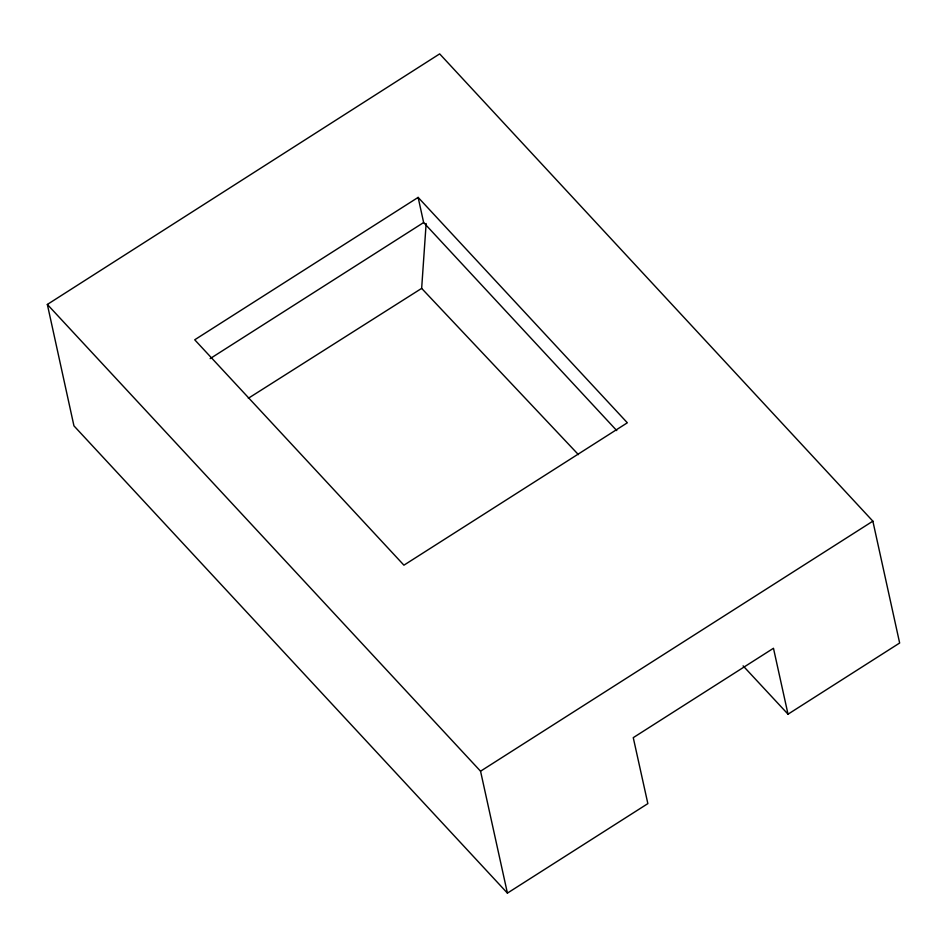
<?xml version="1.0" encoding="UTF-8"?>
<svg xmlns="http://www.w3.org/2000/svg" width="947" height="947" viewBox="0 0 947 947"><rect width="100%" height="100%" fill="white"/><g stroke="black" fill="none" stroke-linecap="round" stroke-linejoin="round"><path stroke-width="1.42" d="M578.428 454.643L421.652 288.385L426.138 223.528M788.022 714.192L773.474 648.269L633.259 737.654L647.855 803.612L507.414 893.116L73.949 425.866L47.35 304.449L439.668 53.884L872.862 521.158L899.65 643.013L788.022 714.192L743.099 665.859M418.136 197.402L194.715 339.795L403.919 565.181L627.34 422.788L418.136 197.402L423.64 222.545L616.746 430.589M210.151 358.617L423.64 222.545M507.414 893.116L480.555 771.201L872.862 521.158M248.327 398.285L421.652 288.385M47.35 304.449L480.555 771.201"/></g></svg>
